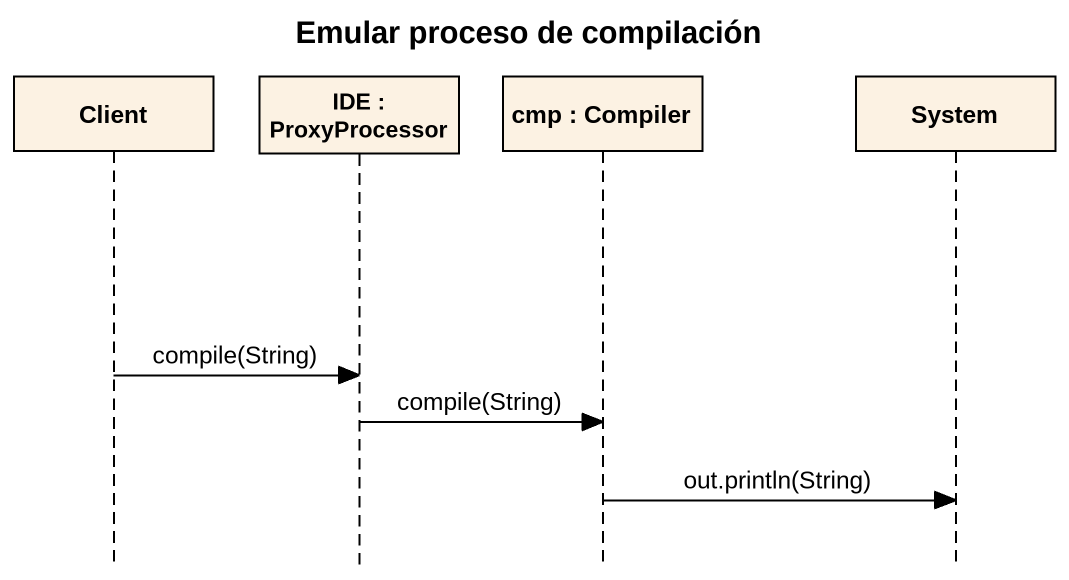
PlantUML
@startuml
title Emular proceso de compilación
hide footbox
participant Client
participant "IDE : ProxyProcessor" as IDE
participant "cmp : Compiler" as cmp
participant System

Client -> IDE : compile(String)
IDE -> cmp : compile(String)
cmp -> System : out.println(String)
@enduml
